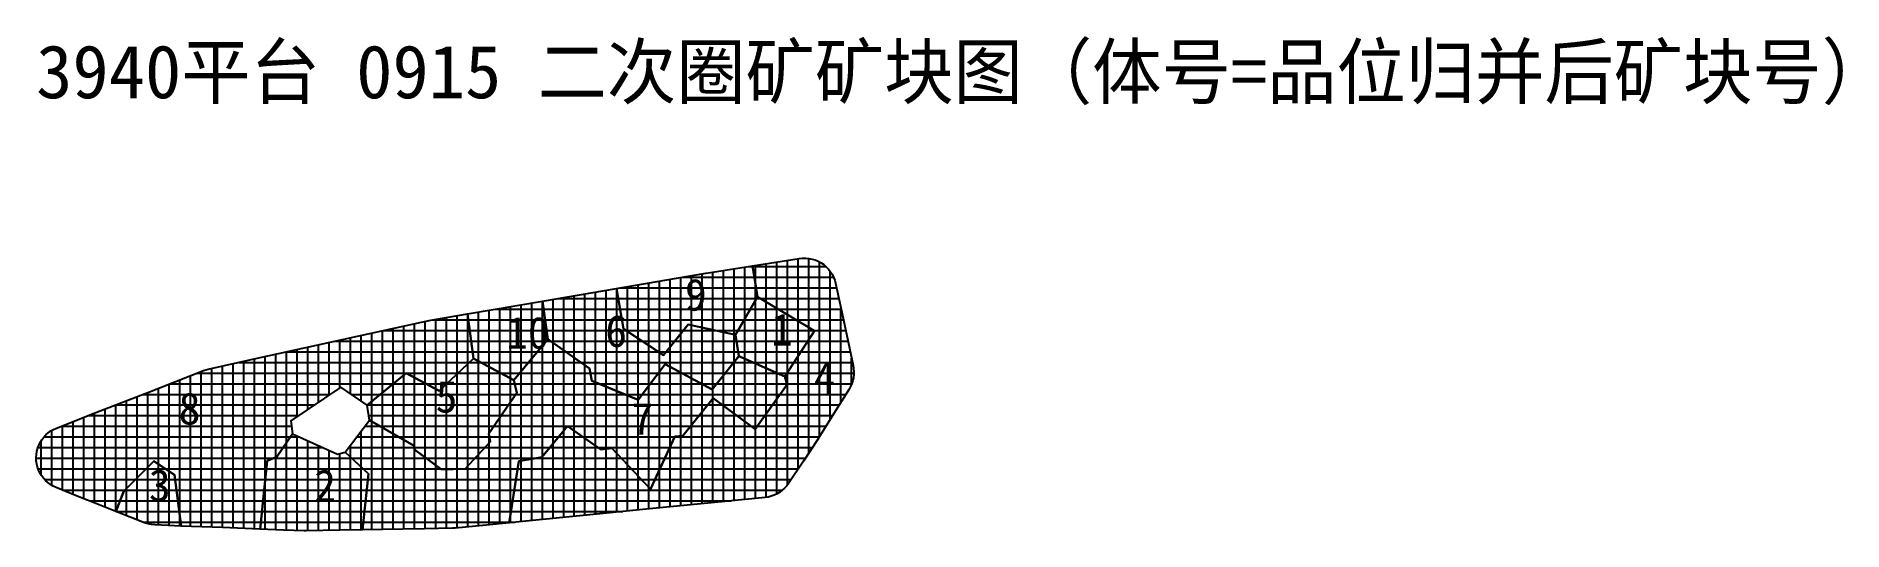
# Model space of a CAD drawing. Header units: metres. Extents: x 470001 to 470170, y 4349637 to 4349684.
import ezdxf

# ---------------------------------------------------------------- set-up
doc = ezdxf.new("R2010")
doc.units = ezdxf.units.M
for name, color, linetype in [('BLOCK_NO', 7, 'Continuous'), ('DG_GRADE_L1', 4, 'Continuous'), ('DG_GRADE_L2', 5, 'Continuous'), ('DG_GRADE_L3', 1, 'Continuous'), ('DG_GRADE_L4', 2, 'Continuous'), ('DG_GRID', 8, 'Continuous'), ('TITLE', 7, 'Continuous')]:
    doc.layers.add(name, color=color, linetype=linetype)

msp = doc.modelspace()

# ---------------------------------------------------------------- linework, layer by layer
at = {"layer": 'DG_GRADE_L1', "lineweight": 25}
msp.add_lwpolyline([(470040.99, 4349657.56), (470048.01, 4349658.76), (470048.51, 4349655.19), (470045.34, 4349651.32), (470041.56, 4349653.37), (470040.99, 4349657.56)], close=True, dxfattribs=at)
at = {"layer": 'DG_GRADE_L2', "lineweight": 25}
for points in [[(470063.32, 4349661.37), (470063.36, 4349661.38), (470067.72, 4349662.07), (470068.18, 4349659.15), (470066.11, 4349655.59), (470061.68, 4349656.54), (470059.37, 4349653.68), (470055.62, 4349656.15), (470054.95, 4349659.94), (470060.57, 4349660.9), (470063.32, 4349661.37)], [(470013.51, 4349642.45), (470011.58, 4349643.74), (470008.76, 4349640.9), (470008.02, 4349639.01), (470005.34, 4349640.08), (470005.32, 4349640.08), (470003.87, 4349640.67), (470002.42, 4349641.26), (470002.14, 4349641.38), (470001.89, 4349641.53), (470001.65, 4349641.71), (470001.43, 4349641.91), (470001.23, 4349642.13), (470001.05, 4349642.37), (470000.89, 4349642.62), (470000.77, 4349642.89), (470000.67, 4349643.17), (470000.59, 4349643.46), (470000.55, 4349643.76), (470000.54, 4349644.05), (470000.56, 4349644.35), (470000.6, 4349644.64), (470000.68, 4349644.93), (470000.78, 4349645.21), (470000.91, 4349645.48), (470001.07, 4349645.73), (470001.25, 4349645.97), (470001.45, 4349646.19), (470001.67, 4349646.39), (470001.91, 4349646.56), (470002.17, 4349646.71), (470002.44, 4349646.83), (470006.15, 4349648.28), (470010.77, 4349650.09), (470010.84, 4349650.12), (470016.23, 4349652.23), (470016.45, 4349652.31), (470016.68, 4349652.37), (470020.98, 4349653.32), (470028.12, 4349654.89), (470034.23, 4349656.24), (470037.4, 4349656.94), (470037.55, 4349656.97), (470040.99, 4349657.56), (470041.56, 4349653.37), (470038.34, 4349650.33), (470035.24, 4349651.98), (470031.57, 4349648.98), (470029.11, 4349650.67), (470024.43, 4349647.52), (470024.59, 4349646.29), (470023.1, 4349644.12), (470022.19, 4349643.75), (470021.54, 4349637.35), (470018.02, 4349637.49), (470014.15, 4349637.64), (470013.51, 4349642.45)], [(470031.78, 4349647.58), (470035.98, 4349645.16), (470036.05, 4349644.79), (470038.55, 4349642.95), (470040.78, 4349643), (470043.11, 4349645.54), (470042.98, 4349646.32), (470045.61, 4349650.15), (470045.34, 4349651.32), (470048.51, 4349655.19), (470052.43, 4349652.42), (470052.64, 4349651.28), (470057, 4349649.49), (470059.52, 4349652.83), (470063.92, 4349650.44), (470066.42, 4349653.57), (470070.74, 4349651.67), (470070.96, 4349650.91), (470067.96, 4349646.72), (470064.01, 4349649.65), (470061.16, 4349646.12), (470060.42, 4349646.03), (470058.15, 4349641.11), (470054.51, 4349644.96), (470053.48, 4349644.81), (470050.35, 4349647.02), (470047.95, 4349644.09), (470045.79, 4349643.74), (470044.89, 4349637.95), (470042.73, 4349637.73), (470039.83, 4349637.45), (470039.59, 4349637.43), (470036.94, 4349637.39), (470034.93, 4349637.35), (470031.14, 4349637.28), (470031.69, 4349642.54), (470029.52, 4349644.57), (470031.78, 4349647.58)]]:
    msp.add_lwpolyline(points, close=True, dxfattribs=at)
at = {"layer": 'DG_GRADE_L3', "lineweight": 25}
for points in [[(470045.79, 4349643.74), (470047.95, 4349644.09), (470050.35, 4349647.02), (470053.48, 4349644.81), (470054.51, 4349644.96), (470058.15, 4349641.11), (470060.42, 4349646.03), (470061.16, 4349646.12), (470064.01, 4349649.65), (470067.96, 4349646.72), (470070.96, 4349650.91), (470070.74, 4349651.67), (470073.53, 4349655.96), (470068.18, 4349659.15), (470067.72, 4349662.07), (470072.09, 4349662.75), (470072.39, 4349662.79), (470072.69, 4349662.79), (470072.99, 4349662.76), (470073.29, 4349662.7), (470073.58, 4349662.61), (470073.86, 4349662.49), (470074.13, 4349662.35), (470074.38, 4349662.18), (470074.61, 4349661.98), (470074.82, 4349661.76), (470075, 4349661.52), (470075.17, 4349661.27), (470075.3, 4349661), (470075.41, 4349660.71), (470075.49, 4349660.42), (470076.32, 4349656.56), (470077.15, 4349652.71), (470077.19, 4349652.42), (470077.21, 4349652.13), (470077.2, 4349651.85), (470077.17, 4349651.56), (470077.11, 4349651.28), (470077.02, 4349651.01), (470076.9, 4349650.74), (470076.76, 4349650.49), (470075.33, 4349648.19), (470073.9, 4349645.89), (470073.86, 4349645.82), (470072.48, 4349643.73), (470071.09, 4349641.64), (470070.92, 4349641.4), (470070.72, 4349641.18), (470070.5, 4349640.99), (470070.26, 4349640.81), (470070.01, 4349640.66), (470069.74, 4349640.53), (470069.47, 4349640.43), (470069.18, 4349640.36), (470068.89, 4349640.31), (470065.11, 4349639.94), (470058.37, 4349639.28), (470051.53, 4349638.6), (470051.47, 4349638.6), (470044.89, 4349637.95), (470045.79, 4349643.74)], [(470066.11, 4349655.59), (470066.42, 4349653.57), (470063.92, 4349650.44), (470059.52, 4349652.83), (470057, 4349649.49), (470052.64, 4349651.28), (470052.43, 4349652.42), (470048.51, 4349655.19), (470048.01, 4349658.76), (470054.95, 4349659.94), (470055.62, 4349656.15), (470059.37, 4349653.68), (470061.68, 4349656.54), (470066.11, 4349655.59)], [(470036.05, 4349644.79), (470035.98, 4349645.16), (470031.78, 4349647.58), (470031.57, 4349648.98), (470035.24, 4349651.98), (470038.34, 4349650.33), (470041.56, 4349653.37), (470045.34, 4349651.32), (470045.61, 4349650.15), (470042.98, 4349646.32), (470043.11, 4349645.54), (470040.78, 4349643), (470038.55, 4349642.95), (470036.05, 4349644.79)], [(470023.73, 4349637.26), (470021.54, 4349637.35), (470022.19, 4349643.75), (470023.1, 4349644.12), (470024.59, 4349646.29), (470028.81, 4349644.37), (470029.52, 4349644.57), (470031.69, 4349642.54), (470031.14, 4349637.28), (470029.02, 4349637.24), (470025.85, 4349637.18), (470025.68, 4349637.18), (470023.73, 4349637.26)], [(470011.68, 4349637.74), (470011.34, 4349637.78), (470011.01, 4349637.85), (470010.69, 4349637.95), (470008.02, 4349639.01), (470008.76, 4349640.9), (470011.58, 4349643.74), (470013.51, 4349642.45), (470014.15, 4349637.64), (470011.68, 4349637.74)]]:
    msp.add_lwpolyline(points, close=True, dxfattribs=at)
at = {"layer": 'DG_GRADE_L4', "lineweight": 25}
msp.add_lwpolyline([(470068.18, 4349659.15), (470073.53, 4349655.96), (470070.74, 4349651.67), (470066.42, 4349653.57), (470066.11, 4349655.59), (470068.18, 4349659.15)], close=True, dxfattribs=at)
at = {"layer": 'DG_GRID'}
for p, q in [((470062, 4349656.47), (470062, 4349661.15)), ((470063, 4349656.26), (470063, 4349661.32)), ((470064, 4349656.04), (470064, 4349661.48)), ((470065, 4349655.83), (470065, 4349661.64)), ((470066, 4349655.62), (470066, 4349661.8)), ((470067, 4349657.12), (470067, 4349661.95)), ((470067.3, 4349662), (470067.73, 4349662)), ((470067.73, 4349662), (470074.58, 4349662)), ((470068, 4349660.3), (470068, 4349662.11)), ((470069, 4349658.67), (470069, 4349662.27)), ((470070, 4349658.07), (470070, 4349662.43)), ((470071, 4349657.47), (470071, 4349662.58)), ((470072, 4349656.88), (470072, 4349662.74)), ((470073, 4349656.28), (470073, 4349662.76)), ((470074, 4349646.05), (470074, 4349662.42)), ((470075, 4349647.66), (470075, 4349661.53)), ((470052, 4349652.72), (470052, 4349659.44)), ((470053, 4349651.13), (470053, 4349659.61)), ((470054, 4349650.72), (470054, 4349659.78)), ((470055, 4349659.68), (470055, 4349659.95)), ((470055, 4349650.31), (470055, 4349659.68)), ((470055.28, 4349660), (470068.05, 4349660)), ((470056, 4349655.9), (470056, 4349660.12)), ((470057, 4349655.24), (470057, 4349660.29)), ((470058, 4349654.58), (470058, 4349660.46)), ((470059, 4349653.92), (470059, 4349660.64)), ((470060, 4349654.46), (470060, 4349660.81)), ((470061, 4349655.7), (470061, 4349660.98)), ((470061.13, 4349661), (470067.89, 4349661)), ((470067.89, 4349661), (470075.3, 4349661)), ((470068, 4349658.84), (470068, 4349660.3)), ((470068.05, 4349660), (470075.58, 4349660)), ((470042, 4349653.13), (470042, 4349657.73)), ((470043, 4349652.59), (470043, 4349657.9)), ((470043.58, 4349658), (470048.11, 4349658)), ((470044, 4349652.04), (470044, 4349658.07)), ((470045, 4349651.5), (470045, 4349658.24)), ((470046, 4349652.12), (470046, 4349658.41)), ((470047, 4349653.34), (470047, 4349658.58)), ((470048, 4349654.57), (470048, 4349658.76)), ((470048.11, 4349658), (470055.29, 4349658)), ((470049, 4349654.85), (470049, 4349658.93)), ((470049.43, 4349659), (470055.12, 4349659)), ((470050, 4349654.14), (470050, 4349659.1)), ((470051, 4349653.43), (470051, 4349659.27)), ((470055.12, 4349659), (470068.09, 4349659)), ((470055.29, 4349658), (470067.51, 4349658)), ((470067.51, 4349658), (470070.12, 4349658)), ((470068, 4349652.88), (470068, 4349658.84)), ((470068.09, 4349659), (470068.44, 4349659)), ((470068.44, 4349659), (470075.79, 4349659)), ((470069, 4349652.44), (470069, 4349658.67)), ((470070, 4349652), (470070, 4349658.07)), ((470070.12, 4349658), (470076.01, 4349658)), ((470076, 4349649.27), (470076, 4349658.04)), ((470034, 4349650.97), (470034, 4349656.19)), ((470035, 4349651.79), (470035, 4349656.41)), ((470036, 4349651.58), (470036, 4349656.63)), ((470037, 4349651.04), (470037, 4349656.85)), ((470037.73, 4349657), (470041.06, 4349657)), ((470038, 4349650.51), (470038, 4349657.05)), ((470039, 4349650.96), (470039, 4349657.22)), ((470040, 4349651.9), (470040, 4349657.39)), ((470041, 4349657.45), (470041, 4349657.56)), ((470041, 4349652.85), (470041, 4349657.45)), ((470041.06, 4349657), (470048.26, 4349657)), ((470048.26, 4349657), (470055.47, 4349657)), ((470055.47, 4349657), (470066.93, 4349657)), ((470062, 4349651.48), (470062, 4349656.47)), ((470063, 4349650.94), (470063, 4349656.26)), ((470064, 4349650.53), (470064, 4349656.04)), ((470066.93, 4349657), (470071.79, 4349657)), ((470067, 4349653.32), (470067, 4349657.12)), ((470071, 4349652.07), (470071, 4349657.47)), ((470071.79, 4349657), (470076.22, 4349657)), ((470072, 4349653.61), (470072, 4349656.88)), ((470073, 4349655.15), (470073, 4349656.28)), ((470026, 4349648.58), (470026, 4349654.42)), ((470027, 4349649.25), (470027, 4349654.64)), ((470028, 4349649.93), (470028, 4349654.87)), ((470028.61, 4349655), (470041.33, 4349655)), ((470029, 4349650.6), (470029, 4349655.09)), ((470030, 4349650.06), (470030, 4349655.31)), ((470031, 4349649.37), (470031, 4349655.53)), ((470032, 4349649.33), (470032, 4349655.75)), ((470033, 4349650.15), (470033, 4349655.97)), ((470033.14, 4349656), (470041.2, 4349656)), ((470041.2, 4349656), (470048.4, 4349656)), ((470041.33, 4349655), (470048.36, 4349655)), ((470048, 4349644.15), (470048, 4349654.57)), ((470048.36, 4349655), (470048.78, 4349655)), ((470048.4, 4349656), (470055.85, 4349656)), ((470048.78, 4349655), (470057.37, 4349655)), ((470049, 4349645.38), (470049, 4349654.85)), ((470055.85, 4349656), (470061.24, 4349656)), ((470056, 4349649.9), (470056, 4349655.9)), ((470057, 4349649.49), (470057, 4349655.24)), ((470057.37, 4349655), (470060.43, 4349655)), ((470058, 4349650.82), (470058, 4349654.58)), ((470060, 4349652.57), (470060, 4349654.46)), ((470060.43, 4349655), (470066.2, 4349655)), ((470061, 4349652.02), (470061, 4349655.7)), ((470061.24, 4349656), (470064.2, 4349656)), ((470064.2, 4349656), (470066.35, 4349656)), ((470065, 4349651.79), (470065, 4349655.83)), ((470066, 4349653.04), (470066, 4349655.62)), ((470066.2, 4349655), (470072.9, 4349655)), ((470066.35, 4349656), (470073.47, 4349656)), ((470072.9, 4349655), (470076.65, 4349655)), ((470073, 4349644.52), (470073, 4349655.15)), ((470073.47, 4349656), (470076.44, 4349656)), ((470018, 4349637.49), (470018, 4349652.66)), ((470019, 4349637.45), (470019, 4349652.88)), ((470019.55, 4349653), (470041.16, 4349653)), ((470020, 4349637.41), (470020, 4349653.1)), ((470021, 4349637.37), (470021, 4349653.32)), ((470022, 4349641.9), (470022, 4349653.54)), ((470023, 4349644.08), (470023, 4349653.76)), ((470024, 4349645.42), (470024, 4349653.98)), ((470024.08, 4349654), (470041.47, 4349654)), ((470025, 4349647.91), (470025, 4349654.2)), ((470041, 4349643.24), (470041, 4349652.85)), ((470041.16, 4349653), (470042.24, 4349653)), ((470041.47, 4349654), (470047.54, 4349654)), ((470042, 4349644.33), (470042, 4349653.13)), ((470042.24, 4349653), (470046.72, 4349653)), ((470046.72, 4349653), (470051.61, 4349653)), ((470047, 4349643.93), (470047, 4349653.34)), ((470047.54, 4349654), (470050.2, 4349654)), ((470050, 4349646.6), (470050, 4349654.14)), ((470050.2, 4349654), (470058.89, 4349654)), ((470051, 4349646.56), (470051, 4349653.43)), ((470051.61, 4349653), (470065.97, 4349653)), ((470052, 4349645.85), (470052, 4349652.72)), ((470058.89, 4349654), (470059.63, 4349654)), ((470059, 4349652.14), (470059, 4349653.92)), ((470059.63, 4349654), (470066.36, 4349654)), ((470065.97, 4349653), (470067.72, 4349653)), ((470066, 4349648.17), (470066, 4349653.04)), ((470066.36, 4349654), (470072.25, 4349654)), ((470067, 4349647.43), (470067, 4349653.32)), ((470067.72, 4349653), (470071.61, 4349653)), ((470068, 4349646.78), (470068, 4349652.88)), ((470071.61, 4349653), (470077.08, 4349653)), ((470072, 4349643.01), (470072, 4349653.61)), ((470072.25, 4349654), (470076.87, 4349654)), ((470077, 4349650.97), (470077, 4349653.38)), ((470013, 4349642.79), (470013, 4349650.97)), ((470013.09, 4349651), (470034.04, 4349651)), ((470014, 4349638.75), (470014, 4349651.36)), ((470015, 4349637.61), (470015, 4349651.75)), ((470015.64, 4349652), (470040.1, 4349652)), ((470016, 4349637.57), (470016, 4349652.14)), ((470017, 4349637.53), (470017, 4349652.44)), ((470034, 4349646.3), (470034, 4349650.97)), ((470034.04, 4349651), (470037.08, 4349651)), ((470035, 4349645.73), (470035, 4349651.79)), ((470036, 4349645.03), (470036, 4349651.58)), ((470037, 4349644.09), (470037, 4349651.04)), ((470037.08, 4349651), (470039.05, 4349651)), ((470039, 4349642.96), (470039, 4349650.96)), ((470039.05, 4349651), (470045.41, 4349651)), ((470040, 4349642.98), (470040, 4349651.9)), ((470040.1, 4349652), (470044.08, 4349652)), ((470043, 4349646.35), (470043, 4349652.59)), ((470044, 4349647.8), (470044, 4349652.04)), ((470044.08, 4349652), (470045.9, 4349652)), ((470045, 4349649.26), (470045, 4349651.5)), ((470045.41, 4349651), (470053.32, 4349651)), ((470045.9, 4349652), (470052.51, 4349652)), ((470046, 4349643.77), (470046, 4349652.12)), ((470052.51, 4349652), (470058.89, 4349652)), ((470053, 4349645.14), (470053, 4349651.13)), ((470053.32, 4349651), (470058.14, 4349651)), ((470058.14, 4349651), (470062.88, 4349651)), ((470058.89, 4349652), (470061.04, 4349652)), ((470059, 4349642.95), (470059, 4349652.14)), ((470060, 4349645.12), (470060, 4349652.57)), ((470061, 4349646.1), (470061, 4349652.02)), ((470061.04, 4349652), (470065.17, 4349652)), ((470062, 4349647.16), (470062, 4349651.48)), ((470062.88, 4349651), (470064.37, 4349651)), ((470063, 4349648.4), (470063, 4349650.94)), ((470064.37, 4349651), (470070.94, 4349651)), ((470065, 4349648.91), (470065, 4349651.79)), ((470065.17, 4349652), (470070, 4349652)), ((470069, 4349648.17), (470069, 4349652.44)), ((470070, 4349652), (470070.96, 4349652)), ((470070, 4349649.56), (470070, 4349652)), ((470070.94, 4349651), (470077.01, 4349651)), ((470070.96, 4349652), (470077.21, 4349652)), ((470071, 4349641.52), (470071, 4349652.07)), ((470009, 4349641.14), (470009, 4349649.4)), ((470010, 4349642.15), (470010, 4349649.79)), ((470010.54, 4349650), (470028.11, 4349650)), ((470011, 4349643.16), (470011, 4349650.18)), ((470012, 4349643.46), (470012, 4349650.57)), ((470030.09, 4349650), (470032.82, 4349650)), ((470032, 4349647.46), (470032, 4349649.33)), ((470032.82, 4349650), (470045.51, 4349650)), ((470033, 4349646.88), (470033, 4349650.15)), ((470038, 4349643.35), (470038, 4349650.51)), ((470045, 4349638.63), (470045, 4349649.26)), ((470045.51, 4349650), (470055.75, 4349650)), ((470054, 4349644.88), (470054, 4349650.72)), ((470055, 4349644.44), (470055, 4349650.31)), ((470055.75, 4349650), (470057.38, 4349650)), ((470056, 4349643.38), (470056, 4349649.9)), ((470057, 4349642.33), (470057, 4349649.49)), ((470057.38, 4349650), (470070.31, 4349650)), ((470058, 4349641.28), (470058, 4349650.82)), ((470064, 4349649.64), (470064, 4349650.53)), ((470064, 4349639.83), (470064, 4349649.64)), ((470070, 4349640.65), (470070, 4349649.56)), ((470070.31, 4349650), (470076.46, 4349650)), ((470005, 4349640.21), (470005, 4349647.83)), ((470005.43, 4349648), (470025.14, 4349648)), ((470006, 4349639.81), (470006, 4349648.22)), ((470007, 4349639.42), (470007, 4349648.61)), ((470007.98, 4349649), (470026.62, 4349649)), ((470008, 4349639.02), (470008, 4349649.01)), ((470031.54, 4349649), (470031.6, 4349649)), ((470031.6, 4349649), (470044.82, 4349649)), ((470031.72, 4349648), (470044.13, 4349648)), ((470044, 4349637.86), (470044, 4349647.8)), ((470044.13, 4349648), (470062.68, 4349648)), ((470044.82, 4349649), (470063.49, 4349649)), ((470062.68, 4349648), (470066.23, 4349648)), ((470063, 4349639.73), (470063, 4349648.4)), ((470063.49, 4349649), (470064.88, 4349649)), ((470064.88, 4349649), (470069.59, 4349649)), ((470065, 4349639.93), (470065, 4349648.91)), ((470066, 4349640.03), (470066, 4349648.17)), ((470066.23, 4349648), (470068.88, 4349648)), ((470068.88, 4349648), (470075.21, 4349648)), ((470069, 4349640.33), (470069, 4349648.17)), ((470069.59, 4349649), (470075.83, 4349649)), ((470001.27, 4349646), (470024.4, 4349646)), ((470002, 4349641.47), (470002, 4349646.61)), ((470002.88, 4349647), (470024.5, 4349647)), ((470003, 4349641.02), (470003, 4349647.05)), ((470004, 4349640.62), (470004, 4349647.44)), ((470024.4, 4349646), (470025.23, 4349646)), ((470025, 4349637.21), (470025, 4349646.1)), ((470030.59, 4349646), (470034.53, 4349646)), ((470031, 4349643.18), (470031, 4349646.54)), ((470031.34, 4349647), (470032.8, 4349647)), ((470032, 4349637.29), (470032, 4349647.46)), ((470032.8, 4349647), (470043.45, 4349647)), ((470033, 4349637.31), (470033, 4349646.88)), ((470034, 4349637.33), (470034, 4349646.3)), ((470034.53, 4349646), (470043.03, 4349646)), ((470043, 4349646.2), (470043, 4349646.35)), ((470043, 4349645.42), (470043, 4349646.2)), ((470043.03, 4349646), (470049.51, 4349646)), ((470043.45, 4349647), (470050.33, 4349647)), ((470049.51, 4349646), (470051.79, 4349646)), ((470050, 4349638.45), (470050, 4349646.6)), ((470050.33, 4349647), (470050.38, 4349647)), ((470050.38, 4349647), (470061.87, 4349647)), ((470051, 4349638.55), (470051, 4349646.56)), ((470051.79, 4349646), (470060.41, 4349646)), ((470052, 4349638.65), (470052, 4349645.85)), ((470060.41, 4349646), (470073.97, 4349646)), ((470061, 4349639.54), (470061, 4349646.1)), ((470061.87, 4349647), (470067.58, 4349647)), ((470062, 4349639.63), (470062, 4349647.16)), ((470067, 4349640.13), (470067, 4349647.43)), ((470067.58, 4349647), (470068.16, 4349647)), ((470068, 4349640.23), (470068, 4349646.78)), ((470068.16, 4349647), (470074.59, 4349647)), ((470000.7, 4349645), (470023.71, 4349645)), ((470001, 4349642.44), (470001, 4349645.63)), ((470023.71, 4349645), (470027.42, 4349645)), ((470024, 4349637.25), (470024, 4349645.42)), ((470026, 4349637.18), (470026, 4349645.65)), ((470027, 4349637.2), (470027, 4349645.19)), ((470028, 4349637.22), (470028, 4349644.74)), ((470029, 4349637.24), (470029, 4349644.42)), ((470029.84, 4349645), (470036.01, 4349645)), ((470030, 4349644.12), (470030, 4349645.21)), ((470035, 4349637.35), (470035, 4349645.73)), ((470036, 4349637.37), (470036, 4349645.03)), ((470036.01, 4349645), (470042.62, 4349645)), ((470042, 4349637.66), (470042, 4349644.33)), ((470042.62, 4349645), (470048.69, 4349645)), ((470043, 4349637.76), (470043, 4349645.42)), ((470048, 4349638.25), (470048, 4349644.15)), ((470048.69, 4349645), (470053.2, 4349645)), ((470049, 4349638.35), (470049, 4349645.38)), ((470053, 4349638.75), (470053, 4349645.14)), ((470053.2, 4349645), (470059.95, 4349645)), ((470054, 4349638.85), (470054, 4349644.88)), ((470055, 4349638.94), (470055, 4349644.44)), ((470059.95, 4349645), (470073.32, 4349645)), ((470060, 4349639.44), (470060, 4349645.12)), ((470000.54, 4349644), (470022.81, 4349644)), ((470000.73, 4349643), (470010.85, 4349643)), ((470010.85, 4349643), (470012.69, 4349643)), ((470011, 4349637.85), (470011, 4349643.16)), ((470012, 4349637.73), (470012, 4349643.46)), ((470012.69, 4349643), (470022.11, 4349643)), ((470013, 4349637.69), (470013, 4349642.79)), ((470022.11, 4349643), (470031.19, 4349643)), ((470022.81, 4349644), (470030.13, 4349644)), ((470023, 4349637.29), (470023, 4349644.08)), ((470030, 4349637.26), (470030, 4349644.12)), ((470030.13, 4349644), (470037.12, 4349644)), ((470031, 4349637.28), (470031, 4349643.18)), ((470031.19, 4349643), (470038.48, 4349643)), ((470037, 4349637.39), (470037, 4349644.09)), ((470037.12, 4349644), (470041.7, 4349644)), ((470038, 4349637.41), (470038, 4349643.35)), ((470038.48, 4349643), (470040.78, 4349643)), ((470039, 4349637.42), (470039, 4349642.96)), ((470040, 4349637.47), (470040, 4349642.98)), ((470040.78, 4349643), (470045.68, 4349643)), ((470041, 4349637.56), (470041, 4349643.24)), ((470041.7, 4349644), (470047.4, 4349644)), ((470045.68, 4349643), (470056.36, 4349643)), ((470046, 4349638.06), (470046, 4349643.77)), ((470047, 4349638.16), (470047, 4349643.93)), ((470047.4, 4349644), (470055.42, 4349644)), ((470055.42, 4349644), (470059.49, 4349644)), ((470056, 4349639.04), (470056, 4349643.38)), ((470056.36, 4349643), (470059.02, 4349643)), ((470059, 4349639.34), (470059, 4349642.95)), ((470059.02, 4349643), (470071.99, 4349643)), ((470059.49, 4349644), (470072.65, 4349644)), ((470001.34, 4349642), (470009.85, 4349642)), ((470003.05, 4349641), (470008.86, 4349641)), ((470008.86, 4349641), (470013.7, 4349641)), ((470009, 4349638.62), (470009, 4349641.14)), ((470009.85, 4349642), (470013.57, 4349642)), ((470010, 4349638.23), (470010, 4349642.15)), ((470013.57, 4349642), (470022.01, 4349642)), ((470013.7, 4349641), (470021.91, 4349641)), ((470021.91, 4349641), (470031.53, 4349641)), ((470022, 4349637.33), (470022, 4349641.9)), ((470022.01, 4349642), (470031.63, 4349642)), ((470031.53, 4349641), (470045.37, 4349641)), ((470031.63, 4349642), (470045.52, 4349642)), ((470045.37, 4349641), (470070.52, 4349641)), ((470045.52, 4349642), (470057.31, 4349642)), ((470057, 4349639.14), (470057, 4349642.33)), ((470057.31, 4349642), (470058.56, 4349642)), ((470058, 4349639.24), (470058, 4349641.28)), ((470058.56, 4349642), (470071.33, 4349642)), ((470005.53, 4349640), (470008.41, 4349640)), ((470008.41, 4349640), (470013.83, 4349640)), ((470013.83, 4349640), (470021.81, 4349640)), ((470021.81, 4349640), (470031.42, 4349640)), ((470031.42, 4349640), (470045.21, 4349640)), ((470045.21, 4349640), (470065.71, 4349640)), ((470008.05, 4349639), (470013.97, 4349639)), ((470010.57, 4349638), (470014.1, 4349638)), ((470013.97, 4349639), (470021.71, 4349639)), ((470014, 4349637.65), (470014, 4349638.75)), ((470014.1, 4349638), (470021.61, 4349638)), ((470021.61, 4349638), (470031.22, 4349638)), ((470021.71, 4349639), (470031.32, 4349639)), ((470031.22, 4349638), (470044.9, 4349638)), ((470031.32, 4349639), (470045.06, 4349639)), ((470044.9, 4349638), (470045.42, 4349638)), ((470045, 4349637.96), (470045, 4349638.63)), ((470045.06, 4349639), (470055.56, 4349639))]:
    msp.add_line(p, q, dxfattribs=at)

# ---------------------------------------------------------------- texts
at = {"layer": 'BLOCK_NO'}
for s, p in [('9', (470061.37, 4349657.85)), ('10', (470044.6, 4349654.28)), ('6', (470053.9, 4349654.44)), ('1', (470069.45, 4349654.58)), ('4', (470073.43, 4349650.07)), ('5', (470038, 4349648.28)), ('8', (470013.9, 4349647.17)), ('7', (470056.36, 4349646.22)), ('3', (470011.11, 4349639.96)), ('2', (470026.61, 4349639.94))]:
    msp.add_text(s, height=3, dxfattribs=at).set_placement(p)
at = {"layer": 'TITLE'}
msp.add_text('3940平台 0915 二次圈矿矿块图（体号=品位归并后矿块号）', height=5, dxfattribs=at).set_placement((470000.54, 4349677.79))

doc.saveas('drawing.dxf')
